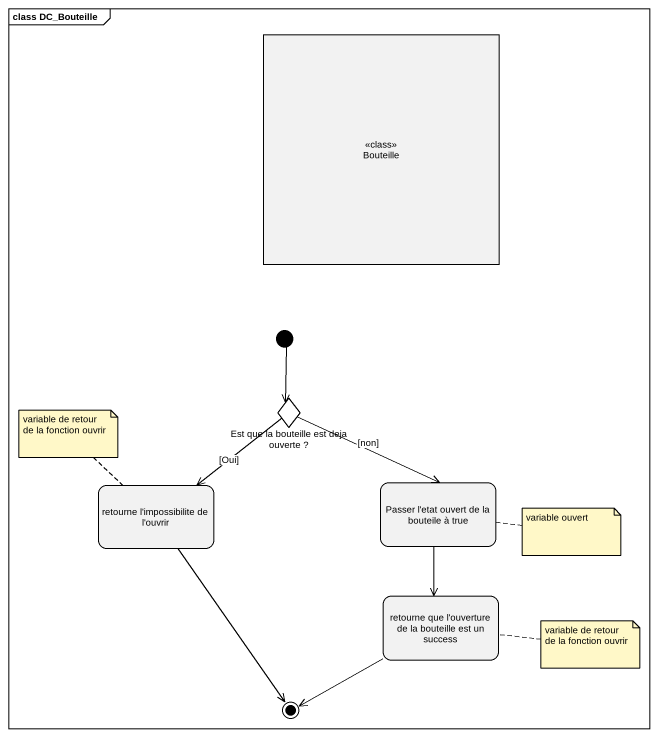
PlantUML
@startuml
mainframe class DC_Bouteille
hide empty description
state Bouteille <<class>>
state "Est que la bouteille est deja ouverte ?" as Est_que_la_bouteille_est <<choice>>
state "retourne l'impossibilite de l'ouvrir" as retourne_l_impossibilite_de
state "Passer l'etat ouvert de la bouteile à true" as Passer_l_etat_ouvert_de_la
state "retourne que l'ouverture de la bouteille est un success" as retourne_que_l_ouverture_de
[*] --> Est_que_la_bouteille_est
Est_que_la_bouteille_est --> retourne_l_impossibilite_de : [Oui]
Est_que_la_bouteille_est --> Passer_l_etat_ouvert_de_la : [non]
Passer_l_etat_ouvert_de_la --> retourne_que_l_ouverture_de
retourne_l_impossibilite_de --> [*]
retourne_que_l_ouverture_de -left-> [*]
note top of retourne_l_impossibilite_de : variable de retour de la fonction ouvrir
note right of Passer_l_etat_ouvert_de_la : variable ouvert
note right of retourne_que_l_ouverture_de : variable de retour de la fonction ouvrir
@enduml
